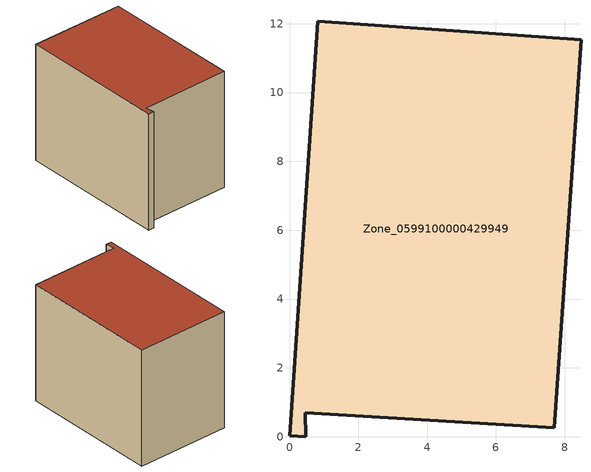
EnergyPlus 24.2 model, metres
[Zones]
Zone_0599100000429949
 floor ground (C_G): 0.82,12.07 8.47,11.54 7.7,0.25 0.45,0.7 0.47,0 0,0.03 z7.42
 wall outside (C_F): 8.47,11.54 0.82,12.07 0,0.03 0.47,0 0.45,0.7 7.7,0.25 8.47,11.54 z7.42:17.04
 roof outside (C_R): 0.47,0 0.45,0.7 7.7,0.25 8.47,11.54 0.82,12.07 0,0.03 z17.04
[BUILDING]
Pand.0599100000429949: North Axis=0; Terrain=City; Loads Convergence Tolerance Value=0.04; Temperature Convergence Tolerance Value=0.4; Solar Distribution=FullExterior; Maximum Number of Warmup Days=25; Minimum Number of Warmup Days=1
[Site:Location]
Rotterdam.The.Hague.AP_ZH_NLD Design_Conditions: Latitude=51.96; Longitude=4.45; Time Zone=1; Elevation=-4.5
[SITE:GROUNDTEMPERATURE:BUILDINGSURFACE]
18, 18, 18, 18, 18, 18, 18, 18, 18, 18, 18, 18
[MATERIAL] Thermal Absorptance=0.9; Solar Absorptance=0.7; Visible Absorptance=0.7
Name | Roughness | Thickness | Conductivity | Density | Specific Heat
G.TC.2006-2014 | MediumSmooth | 0.15 | 0.06 | 540 | 1210
F.TC.2006-2014 | Rough | 0.3 | 0.12 | 1920 | 840
R.TC.2006-2014 | MediumRough | 0.2 | 0.08 | 1500 | 1000
[CONSTRUCTION]
C_G: G.TC.2006-2014
C_F: F.TC.2006-2014
C_R: R.TC.2006-2014
[ZONE]
Zone_0599100000429949: Type=1; Multiplier=1; Ceiling Height=Autocalculate; Volume=Autocalculate; Floor Area=autocalculate; Part of Total Floor Area=Yes
[ZONEINFILTRATION:DESIGNFLOWRATE]
Infil_Zone_0599100000429949: Zone or ZoneList or Space or SpaceList=Zone_0599100000429949; Schedule=AlwaysOn; Design Flow Rate Calculation Method=Flow/Area; Flow Rate per Floor Area=0.0015; Constant Term Coefficient=1; Temperature Term Coefficient=0; Velocity Term Coefficient=0; Velocity Squared Term Coefficient=0
[HVACTEMPLATE:ZONE:IDEALLOADSAIRSYSTEM]
Zone_0599100000429949: Maximum Heating Supply Air Temperature=50; Minimum Cooling Supply Air Temperature=13; Maximum Heating Supply Air Humidity Ratio=0.0156; Minimum Cooling Supply Air Humidity Ratio=0.0077; Heating Limit=NoLimit; Cooling Limit=NoLimit; Dehumidification Control Type=ConstantSensibleHeatRatio; Cooling Sensible Heat Ratio=0.7; Dehumidification Setpoint=60; Humidification Control Type=None; Humidification Setpoint=30; Outdoor Air Method=None; Outdoor Air Flow Rate per Person=0.00944; Outdoor Air Flow Rate per Zone Floor Area=0; Outdoor Air Flow Rate per Zone=0; Demand Controlled Ventilation Type=None; Outdoor Air Economizer Type=NoEconomizer; Heat Recovery Type=None; Sensible Heat Recovery Effectiveness=0.7; Latent Heat Recovery Effectiveness=0.65
[ZONECONTROL:THERMOSTAT]
ThermostatControl_Zone_0599100000429949: Zone or ZoneList=Zone_0599100000429949; Control Type Schedule=DualSetpointControlType; Control 1=Thermostat_Zone_0599100000429949; Temperature Difference Between Cutout And Setpoint=0
[THERMOSTATSETPOINT:DUALSETPOINT]
Thermostat_Zone_0599100000429949: Heating Setpoint Temperature Schedule=HeatingSetpoint_Zone_0599100000429949; Cooling Setpoint Temperature Schedule=CoolingSetpoint_Zone_0599100000429949
[SCHEDULE:COMPACT]
HeatingSetpoint_Zone_0599100000429949: Through: 12/31, For: AllDays, Until: 24:00, 21
CoolingSetpoint_Zone_0599100000429949: Through: 12/31, For: AllDays, Until: 24:00, 24
DualSetpointControlType: Through: 12/31, For: AllDays, Until: 24:00, 4
AlwaysOn: Through: 12/31, For: AllDays, Until: 24:00, 1
